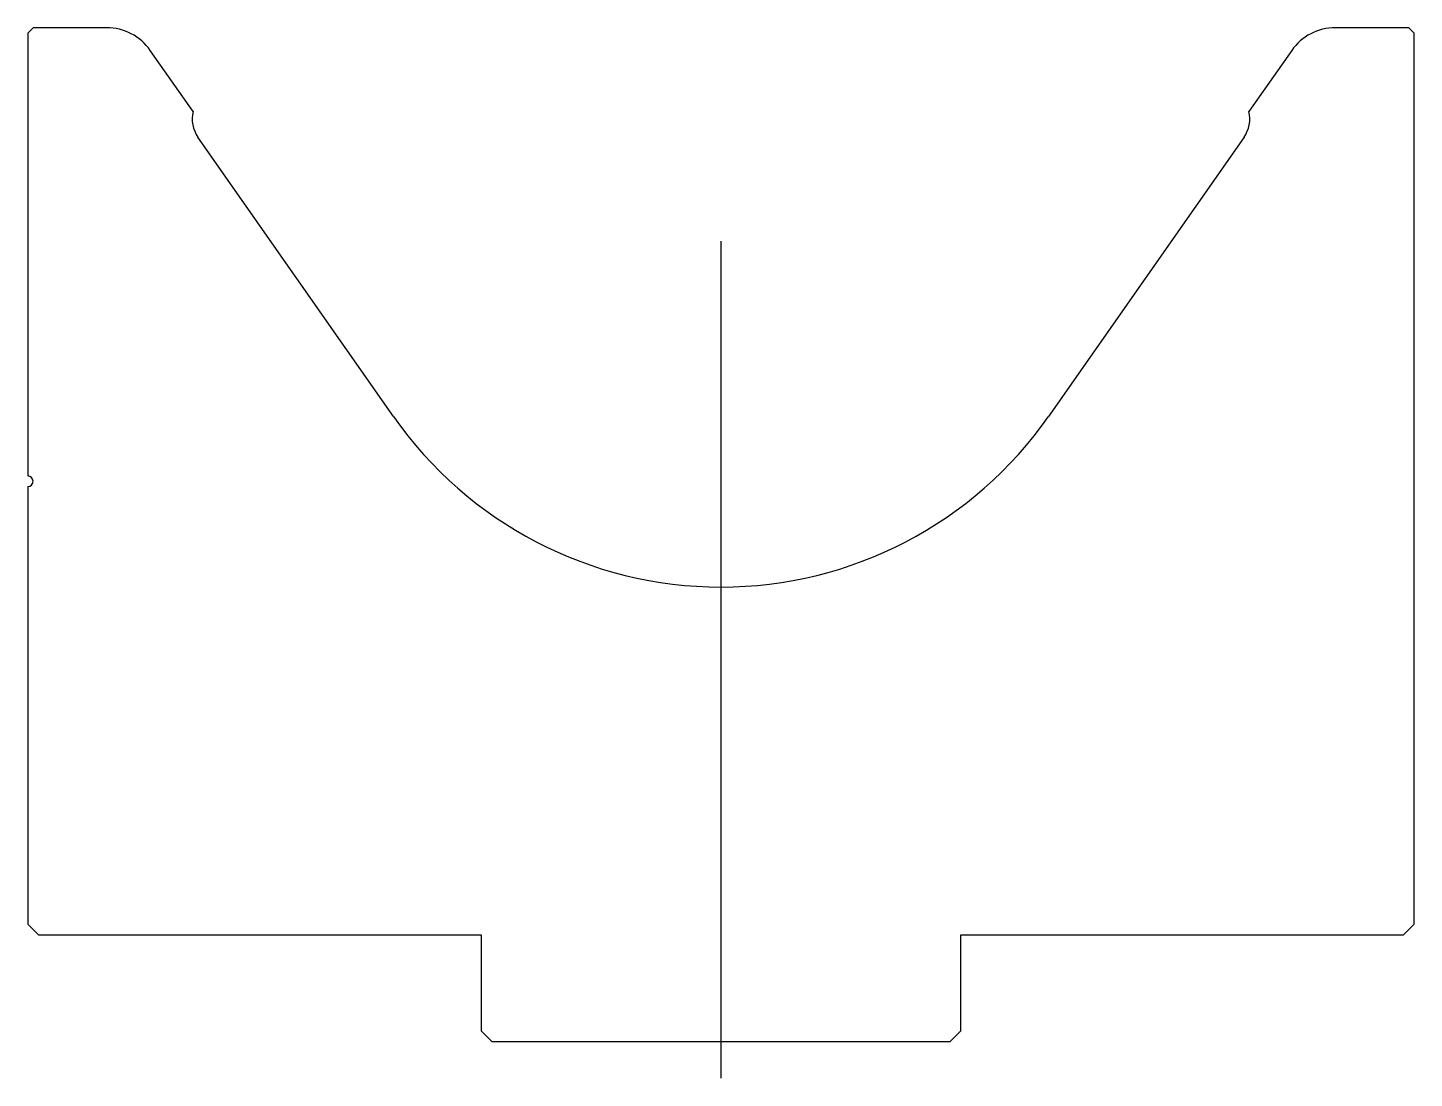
# Model space of a CAD drawing. Header units: metres. Extents: x -131 to 129, y -75 to 122.
import ezdxf

# ---------------------------------------------------------------- set-up
doc = ezdxf.new("R2010")
doc.units = ezdxf.units.M

msp = doc.modelspace()

# ---------------------------------------------------------------- linework, layer by layer
for p, q in [((-130.066983, 121.642152), (-131.066983, 120.642152)), ((-131.066983, 120.642152), (-131.066983, 37.642152)), ((-116.272654, 121.642152), (-130.066983, 121.642152)), ((127.933017, 121.642152), (114.138687, 121.642152)), ((128.933017, 120.642152), (127.933017, 121.642152)), ((128.933017, -46.357848), (128.933017, 120.642152)), ((-100.066983, 105.932524), (-108.081133, 117.377916)), ((105.947167, 117.377916), (97.933017, 105.932524)), ((-62.503387, 48.799254), (-99.140176, 101.122011)), ((97.006209, 101.122011), (60.36942, 48.799254)), ((-1.066983, -75.247485), (-1.066983, 81.642152)), ((-131.066983, 35.642152), (-131.066983, -46.357848)), ((-131.066983, -46.357848), (-129.066983, -48.357848)), ((126.933017, -48.357848), (128.933017, -46.357848)), ((-129.066983, -48.357848), (-46.066983, -48.357848)), ((-46.066983, -48.357848), (-46.066983, -66.357848)), ((43.933017, -48.357848), (126.933017, -48.357848)), ((43.933017, -66.357848), (43.933017, -48.357848)), ((-46.066983, -66.357848), (-44.066983, -68.357848)), ((41.933017, -68.357848), (43.933017, -66.357848)), ((-44.066983, -68.357848), (41.933017, -68.357848))]:
    msp.add_line(p, q)
for centre, radius, start, end in [((-116.272654, 111.642152), 10, 35, 90), ((114.138687, 111.642152), 10, 90, 145), ((-94.225263, 104.56347), 6, 166.810315, 215), ((92.091297, 104.56347), 6, 325, 13.189685), ((-1.066983, 91.817487), 75, 215, 325), ((-131.066983, 36.642152), 1, 270, 90)]:
    msp.add_arc(centre, radius, start, end)

doc.saveas('drawing.dxf')
